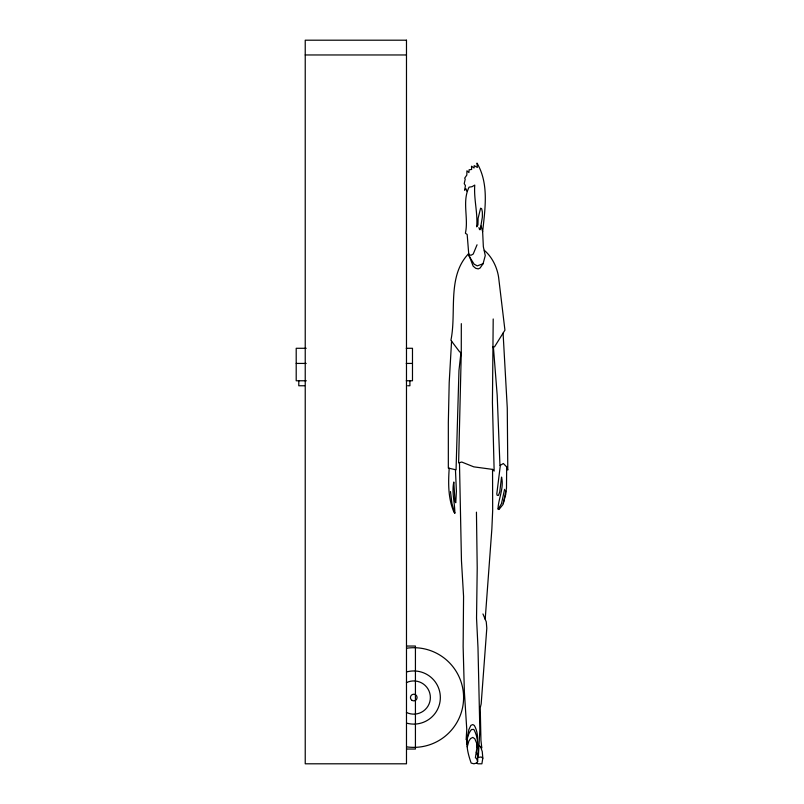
<?xml version="1.0" encoding="UTF-8"?>
<svg xmlns="http://www.w3.org/2000/svg" width="804" height="804" viewBox="0 0 804 804"><rect width="100%" height="100%" fill="white"/><g stroke="black" fill="none" stroke-linecap="round" stroke-linejoin="round"><path stroke-width="1.21" d="M493.204 318.977L492.43 402.653L494.148 471.064L492.55 469.385L473.767 466.843L461.757 462.039L458.612 462.883L461.275 352.705L461.315 323.65M493.385 346.876L497.194 395.236L499.957 465.546L503.334 463.506L506.671 466.883L506.49 488.229L503.063 504.43L498.942 509.535L498.641 508.369L501.465 503.736L504.6 489.345M466.913 744.615L467.054 738.866L468.853 729.67L470.883 725.379L472.822 724.565L474.35 725.489C480.088 735.58 476.712 747.63 475.395 757.901L476.42 758.212L477.636 761.589L476.481 763.066L473.908 763.8L471.154 763.066C467.556 752.685 463.787 739.007 471.456 729.54L473.827 729.409C479.194 739.017 478.038 750.906 477.636 761.589M505.917 490.932L505.776 494.289L503.274 503.455M478.943 227.592L479.546 229.612L480.259 229.612L482.36 217.16L482.36 211.944L481.636 208.678L480.601 208.196L478.109 218.276L477.948 224.879L476.692 226.828C477.877 212.789 473.717 199.101 474.752 185.081L472.069 186.679L469.064 187.171C461.838 201.362 468.782 218.155 465.385 233.271L467.174 234.456L468.702 253.602C446.783 276.254 456.752 312.153 450.913 340.263L451.567 341.167L449.205 382.503L448.33 422.512L448.33 468.079L456.049 469.827L458.973 370.473L460.953 352.534M449.215 468.189C448.2 482.983 448.009 498.671 454.099 512.46L454.612 512.57M485.194 619.251L491.867 528.851L492.671 510.53L492.55 469.385M478.963 745.78L480.511 746.504L482.259 751.579L482.822 758.162L481.887 763.8L478.018 763.8L476.481 763.066M500.349 465.305L496.792 493.907L497.173 495.304L498.48 495.364L499.756 491.877L501.545 477.094C504.219 488.159 498.279 498.852 497.988 509.254L498.641 508.369M468.441 253.762L473.144 266.154L475.777 268.335L478.249 268.888L480.088 268.023L483.063 263.752L485.264 255.582L483.345 246.707L482.641 231.663L481.114 225.994M467.255 746.815L468.863 741.057L470.561 738.564L472.812 737.389L474.842 738.836L476.571 743.017L477.174 747.73M477.043 244.788L473.214 254.064L470.993 255.27L469.174 254.737L468.702 253.602M482.641 231.663C485.013 209.13 489.204 183.754 476.993 163.091L477.355 167.443L474.179 165.654L474.079 167.996L471.516 166.207L471.646 169.453L469.104 169.785L468.913 172.579L466.923 170.79L466.822 175.041L464.672 178.176L465.214 179.111L464.23 183.654L465.446 185.664L464.581 190.246L465.988 188.789L466.873 191.171M467.054 738.866L466.149 739.66L466.762 729.339L464.36 691.54L463.134 646.597L463.566 596.347L461.456 560.609L459.466 462.652M483.063 263.752L477.274 265.873L474.119 264.184L468.943 255.853M477.898 757.438L481.174 756.986L482.822 758.162M305.229 54.963L406.482 54.963M306.203 348.283L296.204 348.283L296.204 380.774L306.304 380.774M406.231 348.283L412.482 348.283L412.482 380.774L406.231 380.774M296.204 363.428L306.203 363.428M406.231 363.428L412.482 363.428M304.565 385.759L298.766 385.759L298.827 380.774M407.668 385.759L409.909 385.759L409.899 380.774M406.633 646.044L415.427 646.044L415.427 749.037L406.633 749.037M492.862 346.825L494.49 346.896L504.932 330.142L498.591 277.159C497.053 267.089 492.048 256.888 484.32 250.335M461.275 352.705L459.607 351.84L451.567 341.167M480.511 746.504L481.817 747.931L480.943 740.373L480.239 707.821L481.174 703.882L486.802 628.185L486.269 621.824L482.953 613.944M476.29 752.172L477.847 756.102L478.43 755.308L479.847 730.173L477.988 647.692L476.541 618.095L477.214 567.986L476.44 512.158M506.671 466.883L507.796 470.049L507.274 408.04L503.083 333.107M455.446 469.606L456.401 491.314L455.778 502.711L455.014 501.545L453.798 482.008C451.567 492.53 454.913 503.002 454.843 513.354L451.999 503.706L450.471 491.566M406.412 682.646A16.613 16.613 0 0 1 430.371 697.54A16.613 16.613 0 0 1 406.412 712.434M406.663 648.215A49.838 49.838 0 0 1 463.596 697.54A49.838 49.838 0 0 1 406.663 746.866M406.884 671.863A26.582 26.582 0 0 1 440.341 697.54A26.582 26.582 0 0 1 406.884 723.208M406.482 40.2L305.229 40.2L305.229 763.8L406.482 763.8L406.482 40.2M412.1 700.415A3.327 3.327 0 0 0 417.085 697.54A3.327 3.327 0 0 0 412.1 694.656A3.327 3.327 0 0 0 412.1 700.415"/></g></svg>
